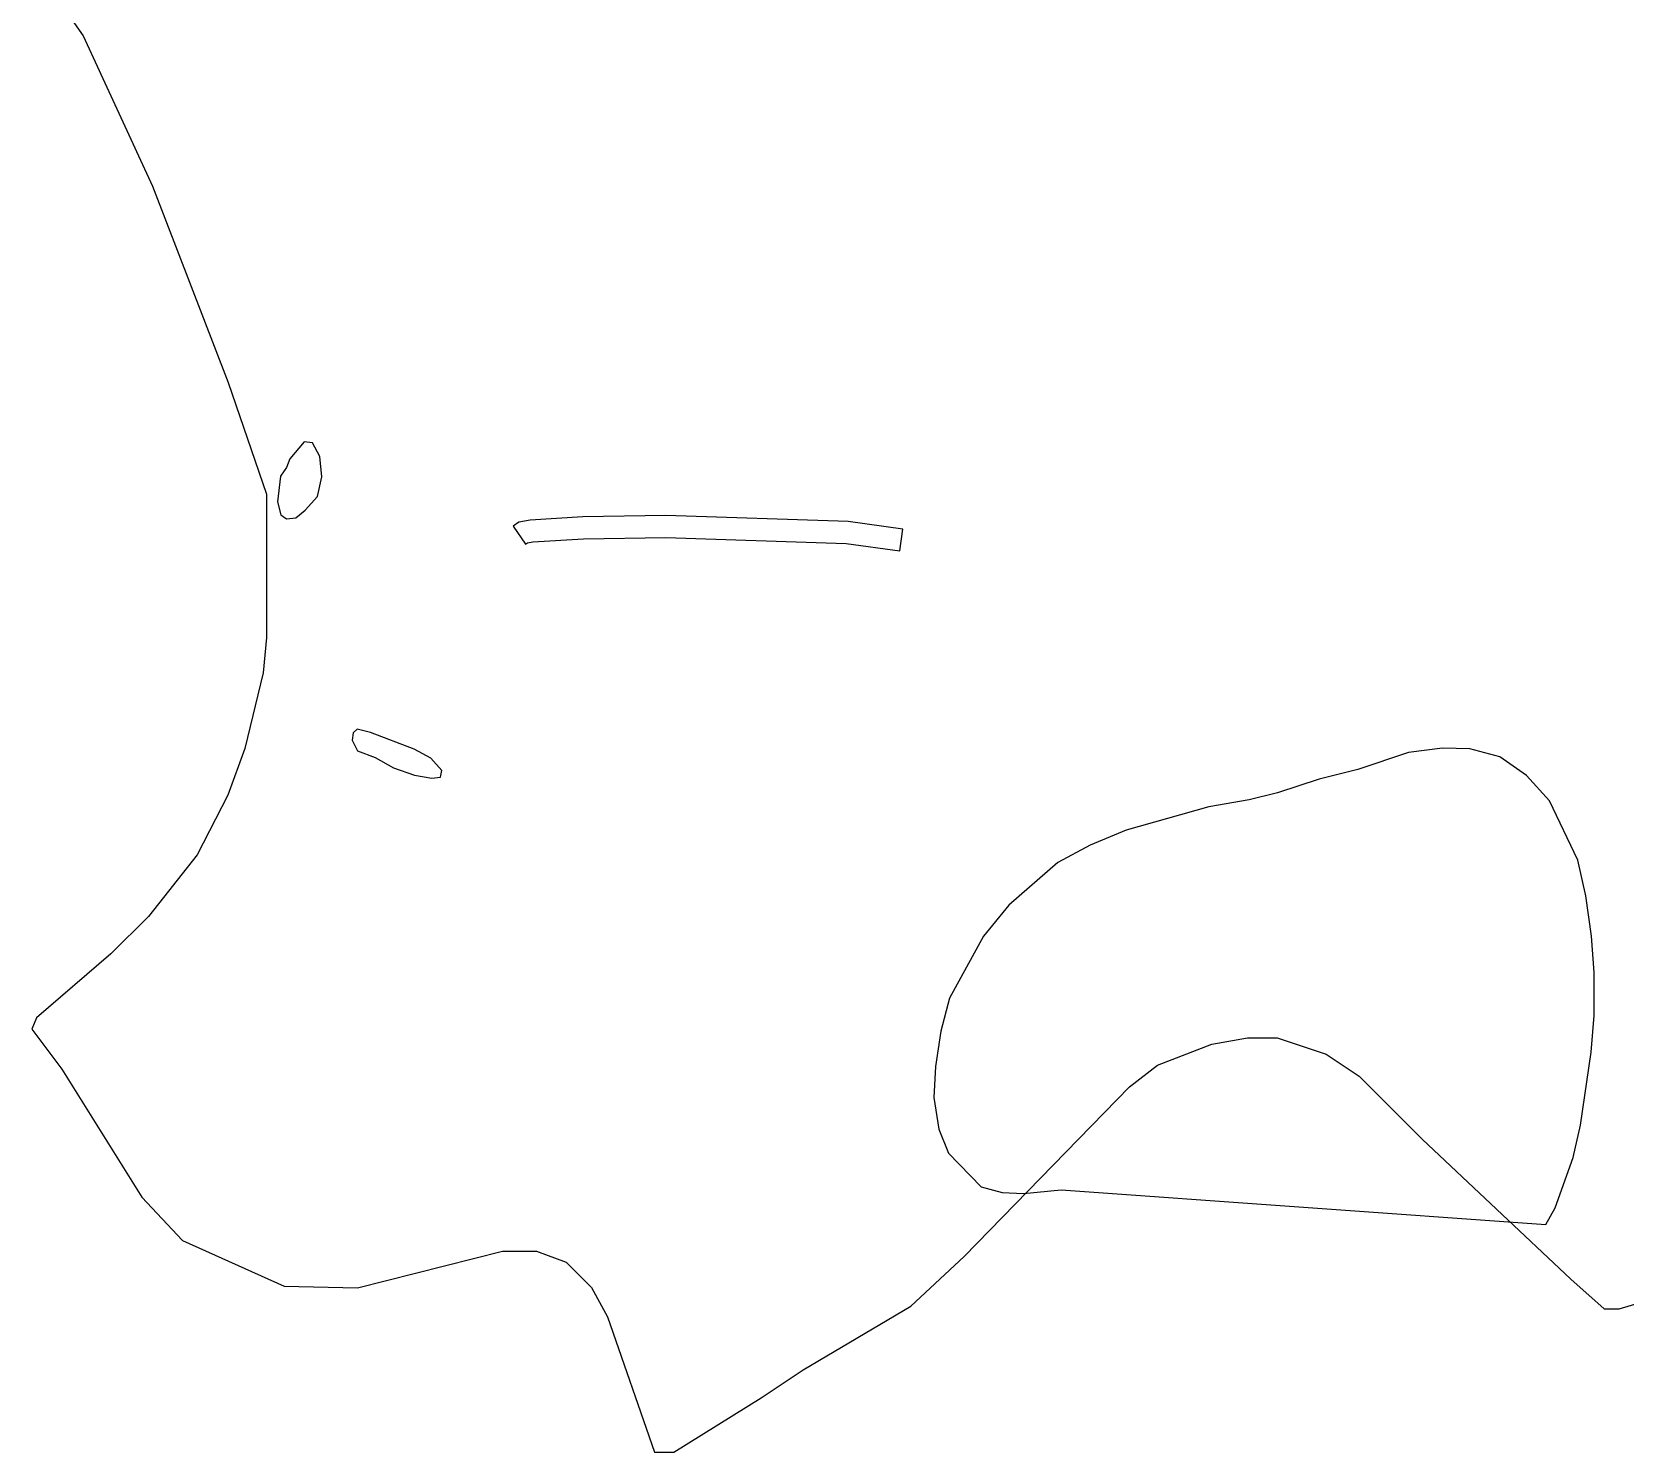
# Model space of a CAD drawing. Header units: metres. Extents: x -3553 to -772, y 370 to 2945.
# Drawn here: x -3519 to -2790, y 370 to 1020 of the extents above; entities that cross this region are included whole.
import ezdxf

# ---------------------------------------------------------------- set-up
doc = ezdxf.new("R2010")
doc.units = ezdxf.units.M

msp = doc.modelspace()

# ---------------------------------------------------------------- linework, layer by layer
at = {"layer": '1'}
msp.add_lwpolyline([(-3517.13, 1048.13), (-3495.85, 1017.73), (-3464.24, 949.02), (-3429.6, 859.2), (-3412, 808.08), (-3412, 742.4), (-3413.47, 726.22), (-3421.89, 691.59), (-3429.67, 670.22), (-3443.76, 642.97), (-3466, 614.8), (-3483.2, 597.6), (-3517.29, 568.38), (-3519.37, 563.17), (-3505.6, 544.8), (-3469, 486.24), (-3450.4, 466.4), (-3404, 445.6), (-3370.4, 444.8), (-3304.04, 461.6), (-3288.53, 461.6), (-3274.88, 456.48), (-3263.36, 444.96), (-3256.01, 431.49), (-3234.4, 369.6), (-3225.6, 369.6), (-3185.6, 394.4), (-3166.4, 407.2), (-3117.16, 436.41), (-3092.8, 459.2), (-3017.11, 536.74), (-3004.34, 546.67), (-2979.52, 556.32), (-2963.2, 559.2), (-2949.6, 559.2), (-2927.2, 551.73), (-2912, 541.6), (-2883.2, 512.8), (-2815.2, 448.8), (-2800, 435.2), (-2793.09, 435.2), (-2611.71, 489.23)], dxfattribs=at)
at = {"layer": '51'}
for points in [[(-3299.2, 793.38), (-3293.54, 785.13), (-3292.63, 785.76), (-3290.09, 786.24), (-3266.94, 787.63), (-3229.35, 788.25), (-3146.73, 785.5), (-3122.15, 782.11), (-3120.78, 792.01), (-3145.88, 795.48), (-3229.27, 798.26), (-3267.33, 797.62), (-3291.32, 796.18), (-3296.55, 795.19)], [(-3106.61, 531.96), (-3104.4, 517.38), (-3099.91, 506.46), (-3085, 490.99), (-3075.38, 488.37), (-3065.62, 488.01), (-3048.35, 489.58), (-2826.66, 473.76), (-2822.4, 481.36), (-2814.19, 504.49), (-2810.73, 519.2), (-2805.9, 552.6), (-2804.47, 569.44), (-2804.47, 589.15), (-2805.71, 605.81), (-2808.37, 624.15), (-2812, 640.51), (-2825, 667.72), (-2835.51, 679.3), (-2847.65, 687.76), (-2861.36, 691.45), (-2873.89, 691.81), (-2889.46, 689.78), (-2912.7, 681.99), (-2930.4, 677.54), (-2949.48, 671.4), (-2962.36, 668.2), (-2980.85, 664.93), (-3018.73, 654.27), (-3035.06, 647.44), (-3049.87, 639.47), (-3072.28, 619.99), (-3083.89, 605.67), (-3099.54, 577.35), (-3103.48, 562.32), (-3105.92, 546.09)]]:
    msp.add_lwpolyline(points, close=True, dxfattribs=at)
at = {"layer": '52'}
for points in [[(-3406.94, 804.55), (-3405.42, 798.53), (-3402.83, 796.72), (-3398.61, 797.23), (-3394.27, 800.66), (-3388.65, 807.03), (-3386.75, 815.95), (-3387.56, 825.34), (-3390.91, 831.52), (-3394.72, 831.92), (-3401.27, 824.25), (-3402.9, 820.29), (-3403.92, 818.69), (-3405.54, 816.2)], [(-3372.75, 695.42), (-3370.39, 690.64), (-3362.34, 687.59), (-3353.91, 682.74), (-3344.33, 679.46), (-3336.36, 677.99), (-3332.32, 678.44), (-3331.79, 681.49), (-3336.84, 687.21), (-3344.48, 691.32), (-3364.4, 698.97), (-3370.52, 700.47), (-3372.42, 698.8)]]:
    msp.add_lwpolyline(points, close=True, dxfattribs=at)

doc.saveas('drawing.dxf')
